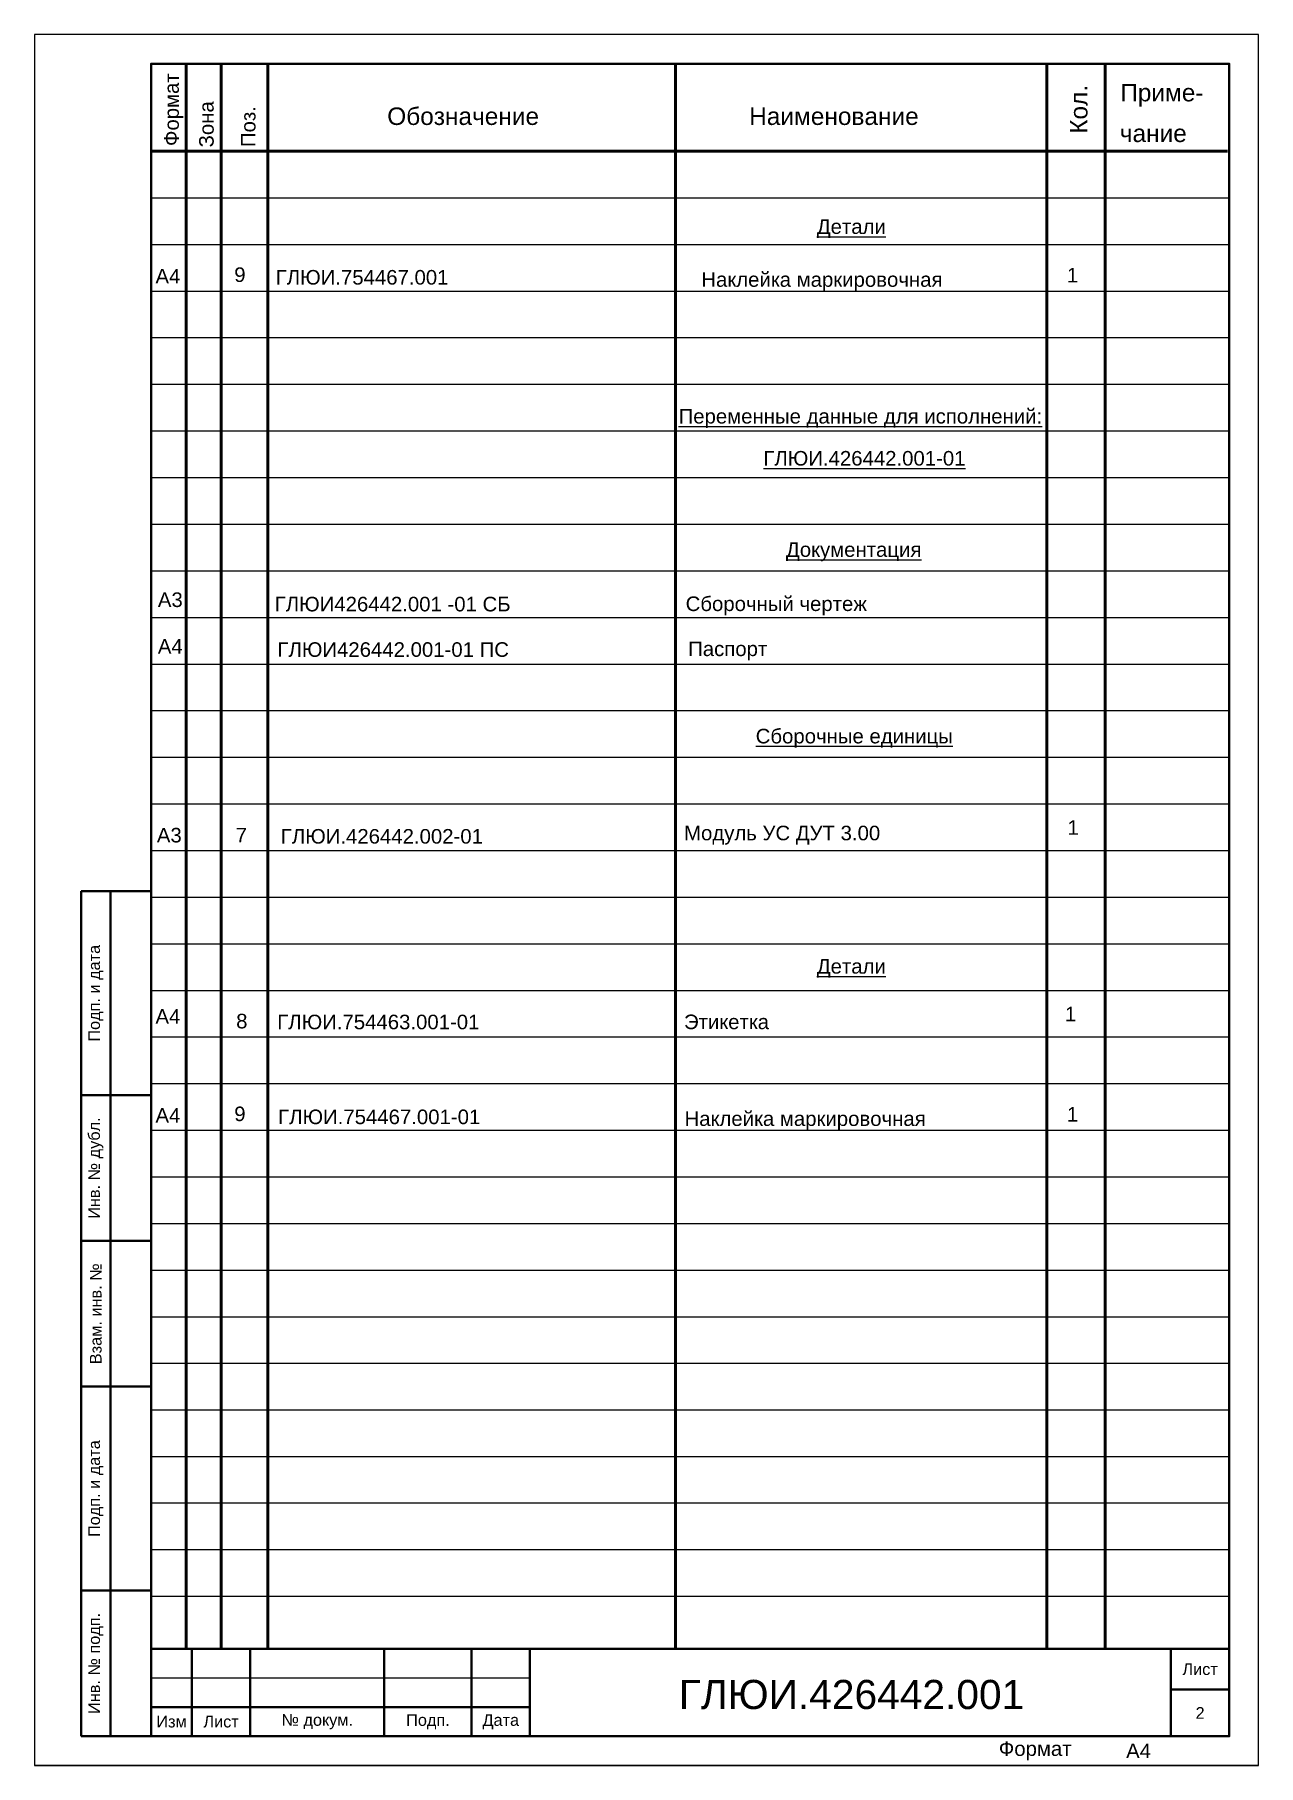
# Paper-space layout 'Лист 2' of a CAD drawing. Header units: millimetres. Extents: x -5 to 205, y -6 to 291.
import ezdxf

# ---------------------------------------------------------------- set-up
doc = ezdxf.new("R2010")
doc.units = ezdxf.units.MM
doc.header["$LTSCALE"] = 0.5
doc.layers.add('Текст', color=7, linetype='Continuous')
doc.layers.add('Штамп', color=7, linetype='Continuous', lineweight=40)
doc.styles.add('Arial', font='ARIAL.TTF')
doc.styles.add('LAT', font='ARIAL.TTF', dxfattribs={"height": 2.5})
doc.styles.get("Standard").update_dxf_attribs({"font": 'TIMES.TTF', "height": 3})
doc.styles.add('style2', font='TIMES.TTF', dxfattribs={"height": 2.3})

psp = doc.layouts.new('Лист 2')

# ---------------------------------------------------------------- linework, layer by layer
at = {"lineweight": -3, "ltscale": 3}
psp.add_line((-5.22, 290.58), (-5.22, -6.42), dxfattribs=at)
at = {"lineweight": 50}
for p, q in [((20.78, 285.58), (20.78, 13.56)), ((26.78, 13.56), (26.78, 285.58)), ((34.78, 285.58), (34.78, 13.56)), ((104.78, 13.56), (104.78, 285.58)), ((168.47, 285.58), (168.47, 13.56)), ((178.47, 13.56), (178.47, 285.58))]:
    psp.add_line(p, q, dxfattribs=at)
at = {"lineweight": 50, "ltscale": 3}
psp.add_line((14.73, 270.58), (199.5, 270.58), dxfattribs=at)
at = {"ltscale": 3}
for p, q in [((14.78, 262.58), (199.78, 262.58)), ((14.78, 254.58), (199.78, 254.58)), ((14.78, 246.58), (199.78, 246.58)), ((14.78, 238.58), (199.78, 238.58)), ((14.78, 230.58), (199.78, 230.58)), ((14.78, 222.58), (199.78, 222.58)), ((14.78, 214.58), (199.78, 214.58)), ((14.78, 206.58), (199.78, 206.58)), ((14.78, 198.58), (199.78, 198.58)), ((14.78, 190.58), (199.78, 190.58)), ((14.78, 182.58), (199.78, 182.58)), ((14.78, 174.58), (199.78, 174.58)), ((14.78, 166.58), (199.78, 166.58)), ((14.78, 158.58), (199.78, 158.58)), ((14.78, 150.58), (199.78, 150.58)), ((14.78, 142.58), (199.78, 142.58)), ((14.78, 134.58), (199.78, 134.58)), ((14.78, 126.58), (199.78, 126.58)), ((14.78, 118.58), (199.78, 118.58)), ((14.78, 110.58), (199.78, 110.58)), ((14.78, 102.58), (199.78, 102.58)), ((14.78, 94.58), (199.78, 94.58)), ((14.78, 86.58), (199.78, 86.58)), ((14.78, 78.58), (199.78, 78.58)), ((14.78, 70.58), (199.78, 70.58)), ((14.78, 62.58), (199.78, 62.58)), ((14.78, 54.58), (199.78, 54.58)), ((14.78, 46.58), (199.78, 46.58))]:
    psp.add_line(p, q, dxfattribs=at)
for p, q in [((199.78, 38.58), (14.78, 38.58)), ((199.78, 30.58), (14.78, 30.58)), ((199.78, 22.58), (14.78, 22.58))]:
    psp.add_line(p, q)
at = {"lineweight": -3}
psp.add_line((204.78, -6.42), (-5.22, -6.42), dxfattribs=at)
at = {"ltscale": 0.5}
psp.add_lwpolyline([(-5.22, -6.42), (204.78, -6.42), (204.78, 290.58), (-5.22, 290.58)], close=True, dxfattribs=at)
at = {"layer": 'Штамп', "ltscale": 0.5}
for p, q in [((14.78, 143.58), (2.78, 143.58)), ((2.78, 143.58), (2.78, -1.42)), ((7.78, 143.58), (7.78, -1.42)), ((14.78, 108.58), (2.78, 108.58)), ((14.78, 83.58), (2.78, 83.58)), ((14.78, 58.58), (2.78, 58.58)), ((14.78, 23.58), (2.78, 23.58)), ((199.78, 13.58), (14.78, 13.58)), ((21.78, -1.42), (21.78, 13.58)), ((31.78, -1.42), (31.78, 13.58)), ((54.78, -1.42), (54.78, 13.58)), ((69.78, -1.42), (69.78, 13.58)), ((79.78, -1.42), (79.78, 13.58)), ((189.78, -1.42), (189.78, 13.58)), ((189.78, 6.58), (199.78, 6.58)), ((14.78, 3.58), (79.78, 3.58)), ((14.78, -1.42), (2.78, -1.42))]:
    psp.add_line(p, q, dxfattribs=at)
at = {"layer": 'Штамп', "lineweight": 25, "ltscale": 0.5}
psp.add_line((14.78, 8.58), (79.78, 8.58), dxfattribs=at)
at = {"layer": 'Штамп', "ltscale": 0.5}
psp.add_lwpolyline([(14.78, -1.42), (199.78, -1.42), (199.78, 285.58), (14.78, 285.58)], close=True, dxfattribs=at)

# ---------------------------------------------------------------- texts
at = {"lineweight": -3, "style": 'LAT'}
for s, height, p in [('Формат', 2.5, (19.53, 271.46)), ('Кол.', 3, (175.45, 273.57)), ('Зона', 2.5, (25.51, 271.23)), ('Поз.', 2.5, (32.68, 271.29))]:
    psp.add_text(s, height=height, rotation=90, dxfattribs=at).set_placement(p)
for s, p in [('Приме-', (181.08, 279.13)), ('Обозначение', (55.29, 275.08)), ('Наименование', (117.4, 275.08)), ('чание', (181, 272.15))]:
    psp.add_text(s, height=3, dxfattribs=at).set_placement(p)
at = {"ltscale": 0.5, "attachment_point": 5}
for s, insert, char_height, width, style in [('{\\fArial|b0|i0|c204|p34;\\LДетали}', (134.93, 257.28), 2.5, 47.5437, 'Arial'), ('{\\fArial|b0|i0|c204|p34;\\LПеременные данные для исполнений:}', (136.49, 224.72), 2.5, 79.2474, 'style2'), ('{\\H0.8333x;\\LГЛЮИ.426442.001-01\\P} ', (137.18, 215.53), 3, 61.2066, 'Arial'), ('{\\fArial|b0|i0|c204|p34;\\LДокументация}', (135.34, 201.84), 2.5, 47.5437, 'Arial'), ('{\\fArial|b0|i0|c204|p34;\\LСборочные единицы}', (135.44, 169.83), 2.5, 47.5437, 'Arial'), ('{\\fArial|b0|i0|c204|p34;\\LДетали}', (134.93, 130.34), 2.5, 47.5437, 'Arial')]:
    psp.add_mtext(s, dxfattribs=dict(at, insert=insert, char_height=char_height, width=width, style=style))
at = {"layer": 'Текст', "style": 'Arial'}
for s, height, p in [('А4', 2.5, (15.52, 247.88)), ('9', 2.5, (29.04, 248.14)), ('ГЛЮИ.754467.001', 2.5, (36.16, 247.69)), ('Наклейка маркировочная', 2.5, (109.19, 247.31)), ('1', 2.5, (171.92, 248.06)), ('А3', 2.5, (15.93, 192.36)), ('ГЛЮИ426442.001 -01 СБ', 2.5, (35.99, 191.61)), ('Сборочный чертеж', 2.5, (106.5, 191.67)), ('А4', 2.5, (15.93, 184.36)), ('ГЛЮИ426442.001-01 ПС', 2.5, (36.46, 183.81)), ('Паспорт', 2.5, (106.93, 183.94)), ('А3', 2.5, (15.76, 151.96)), ('7', 2.5, (29.28, 151.96)), ('Модуль УС ДУТ 3.00', 2.5, (106.23, 152.33)), ('1', 2.5, (172.03, 153.27)), ('ГЛЮИ.426442.002-01 ', 2.5, (37.03, 151.76)), ('А4', 2.5, (15.52, 120.86)), ('8', 2.5, (29.37, 120.05)), ('ГЛЮИ.754463.001-01', 2.5, (36.42, 119.9)), ('Этикетка', 2.5, (106.21, 119.92)), ('1', 2.5, (171.58, 121.27)), ('А4', 2.5, (15.52, 103.88)), ('9', 2.5, (29.04, 104.14)), ('ГЛЮИ.754467.001-01', 2.5, (36.57, 103.62)), ('Наклейка маркировочная', 2.5, (106.31, 103.31)), ('1', 2.5, (171.92, 104.06)), ('ГЛЮИ.426442.001', 5, (105.32, 3.25))]:
    psp.add_text(s, height=height, dxfattribs=at).set_placement(p)
at = {"layer": 'Штамп', "ltscale": 0.5, "char_height": 2, "attachment_point": 5, "rotation": 90}
for s, insert, width in [('{\\fArial|b0|i0|c204|p34;Подп. и дата}', (5.28, 126.08), 35), ('{\\fArial|b0|i0|c204|p34;Инв. № дубл.}', (5.28, 96.08), 25), ('{\\fArial|b0|i0|c204|p34;Взам. инв. №}', (5.28, 71.08), 25), ('{\\fArial|b0|i0|c204|p34;Подп. и дата}', (5.28, 41.08), 35), ('{\\fArial|b0|i0|c204|p34;Инв. № подп.}', (5.28, 11.08), 25)]:
    psp.add_mtext(s, dxfattribs=dict(at, insert=insert, width=width))
at = {"layer": 'Штамп', "ltscale": 0.5, "attachment_point": 5}
for s, insert, char_height, width in [('{\\fArial|b0|i0|c204|p34;Лист}', (194.78, 10.08), 2, 10), ('{\\fArial|b0|i0|c204|p34;2}', (194.78, 2.58), 2, 10), ('{\\fArial|b0|i0|c204|p34;Изм}', (18.28, 1.08), 2, 7), ('{\\fArial|b0|i0|c204|p34;Лист}', (26.78, 1.08), 2, 10), ('{\\fArial|b0|i0|c204|p34;№ докум.}', (43.28, 1.08), 2, 23), ('{\\fArial|b0|i0|c204|p34;Подп.}', (62.28, 1.08), 2, 15), ('{\\fArial|b0|i0|c204|p34;Дата}', (74.78, 1.08), 2, 10), ('{\\fArial|b0|i0|c204|p34;Формат}', (166.48, -3.92), 2.5, 18.3595), ('{\\fArial|b0|i0|c204|p34;А4}', (184.22, -3.92), 2.5, 6.7639)]:
    psp.add_mtext(s, dxfattribs=dict(at, insert=insert, char_height=char_height, width=width))

doc.saveas('drawing.dxf')
